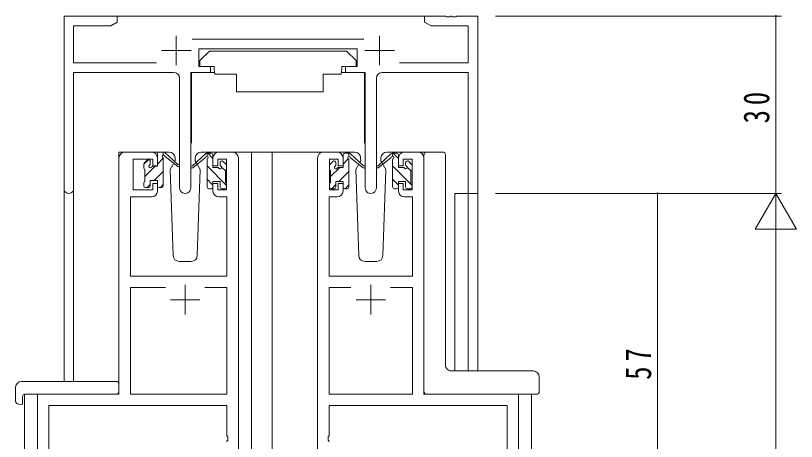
# Model space of a CAD drawing. Units: millimetres, scale not verified. Extents: x -567 to 567, y -403 to 403.
# Drawn here: x -442.7 to -310.6, y 92 to 164.1 of the extents above; entities that cross this region are included whole.
import ezdxf

# ---------------------------------------------------------------- set-up
doc = ezdxf.new("R2010")
doc.units = ezdxf.units.MM
doc.header["$LTSCALE"] = 2
for name, color, linetype, lineweight in [('0-3_YKK_11', 7, 'Continuous', 18), ('0-4_YKK_12', 2, 'Continuous', 18), ('0-5_YKK_13', 4, 'Continuous', 18), ('0-6_YKK_D', 6, 'Continuous', 18)]:
    doc.layers.add(name, color=color, linetype=linetype, lineweight=lineweight)
doc.styles.add('ＭＳ ゴシック', font='')
doc.styles.get('ＭＳ ゴシック').set_extended_font_data('MS Gothic')

msp = doc.modelspace()

# ---------------------------------------------------------------- linework, layer by layer
at = {"layer": '0-3_YKK_11'}
for p, q in [((-425.538, 164.018), (-434.538, 164.018)), ((-434.538, 164.018), (-434.538, 134.833)), ((-425.538, 163.018), (-425.538, 164.018)), ((-369.997, 164.018), (-373.538, 164.018)), ((-369.813, 163.898), (-369.997, 164.018)), ((-369.264, 163.898), (-369.813, 163.898)), ((-369.08, 164.018), (-369.264, 163.898)), ((-368.997, 164.018), (-369.08, 164.018)), ((-368.813, 163.898), (-368.997, 164.018)), ((-368.264, 163.898), (-368.813, 163.898)), ((-368.08, 164.018), (-368.264, 163.898)), ((-364.538, 164.018), (-368.08, 164.018)), ((-364.538, 134.018), (-364.538, 164.018)), ((-426.63, 162.388), (-425.538, 163.018)), ((-432.908, 162.388), (-426.63, 162.388)), ((-432.908, 156.148), (-432.908, 162.388)), ((-372.447, 162.388), (-366.168, 162.388)), ((-366.168, 162.388), (-366.168, 156.148)), ((-415.538, 160.718), (-415.538, 155.718)), ((-383.836, 160.148), (-412.846, 160.148)), ((-381.138, 160.718), (-381.138, 155.718)), ((-411.738, 158.518), (-384.938, 158.518)), ((-411.738, 155.518), (-411.738, 158.518)), ((-384.938, 158.518), (-384.938, 155.518)), ((-418.038, 158.218), (-413.038, 158.218)), ((-383.638, 158.218), (-378.638, 158.218)), ((-418.889, 156.148), (-432.908, 156.148)), ((-366.168, 156.148), (-377.788, 156.148)), ((-409.738, 155.518), (-411.738, 155.518)), ((-409.738, 154.518), (-409.738, 155.518)), ((-386.938, 155.518), (-386.938, 154.518)), ((-384.938, 155.518), (-386.938, 155.518)), ((-432.908, 154.518), (-415.988, 154.518)), ((-432.908, 134.833), (-432.908, 154.518)), ((-414.988, 153.518), (-414.988, 134.968)), ((-413.088, 154.518), (-409.738, 154.518)), ((-413.088, 134.968), (-413.088, 154.518)), ((-386.938, 154.518), (-383.588, 154.518)), ((-383.588, 154.518), (-383.588, 134.968)), ((-381.688, 134.968), (-381.688, 153.518)), ((-380.688, 154.518), (-366.168, 154.518)), ((-366.168, 154.518), (-366.168, 134.018)), ((-425.238, 100.018), (-425.238, 140.018)), ((-424.238, 141.018), (-419.738, 141.018)), ((-418.738, 140.018), (-418.738, 138.718)), ((-409.338, 138.718), (-409.338, 140.018)), ((-408.338, 141.018), (-406.038, 141.018)), ((-405.038, 140.018), (-405.038, 77.018)), ((-391.638, 77.018), (-391.638, 140.018)), ((-390.638, 141.018), (-388.338, 141.018)), ((-387.338, 140.018), (-387.338, 138.718)), ((-377.938, 138.718), (-377.938, 140.018)), ((-376.938, 141.018), (-374.638, 141.018)), ((-373.638, 140.018), (-373.638, 100.018)), ((-419.538, 139.818), (-422.838, 139.818)), ((-422.838, 139.818), (-422.838, 134.618)), ((-419.538, 138.718), (-419.538, 139.818)), ((-418.738, 138.718), (-419.538, 138.718)), ((-408.538, 138.718), (-409.338, 138.718)), ((-408.538, 139.818), (-408.538, 138.718)), ((-407.038, 139.818), (-408.538, 139.818)), ((-407.038, 134.618), (-407.038, 139.818)), ((-388.138, 139.818), (-389.638, 139.818)), ((-389.638, 139.818), (-389.638, 134.618)), ((-388.138, 138.718), (-388.138, 139.818)), ((-387.338, 138.718), (-388.138, 138.718)), ((-377.138, 138.718), (-377.938, 138.718)), ((-377.138, 139.818), (-377.138, 138.718)), ((-375.638, 139.818), (-377.138, 139.818)), ((-375.638, 134.618), (-375.638, 139.818)), ((-419.538, 135.718), (-418.738, 135.718)), ((-419.538, 134.618), (-419.538, 135.718)), ((-418.738, 135.718), (-418.738, 134.418)), ((-409.338, 135.718), (-408.538, 135.718)), ((-409.338, 134.418), (-409.338, 135.718)), ((-408.538, 135.718), (-408.538, 134.618)), ((-388.138, 135.718), (-387.338, 135.718)), ((-388.138, 134.618), (-388.138, 135.718)), ((-387.338, 135.718), (-387.338, 134.418)), ((-377.938, 135.718), (-377.138, 135.718)), ((-377.938, 134.418), (-377.938, 135.718)), ((-377.138, 135.718), (-377.138, 134.618)), ((-419.738, 133.418), (-423.308, 133.418)), ((-423.308, 133.418), (-423.308, 120.018)), ((-422.838, 134.618), (-419.538, 134.618)), ((-408.538, 134.618), (-407.038, 134.618)), ((-406.968, 133.418), (-408.338, 133.418)), ((-406.968, 120.018), (-406.968, 133.418)), ((-388.338, 133.418), (-389.708, 133.418)), ((-389.708, 133.418), (-389.708, 120.018)), ((-389.638, 134.618), (-388.138, 134.618)), ((-377.138, 134.618), (-375.638, 134.618)), ((-375.568, 133.418), (-376.938, 133.418)), ((-375.568, 120.018), (-375.568, 133.418)), ((-366.168, 134.018), (-364.538, 134.018)), ((-423.308, 120.018), (-406.968, 120.018)), ((-389.708, 120.018), (-375.568, 120.018)), ((-423.308, 118.088), (-417.389, 118.088)), ((-423.308, 100.018), (-423.308, 118.088)), ((-414.038, 118.518), (-414.038, 113.518)), ((-410.688, 118.088), (-406.968, 118.088)), ((-410.688, 118.088), (-406.968, 118.088)), ((-406.968, 118.088), (-406.968, 100.018)), ((-389.708, 118.088), (-385.989, 118.088)), ((-389.708, 100.018), (-389.708, 118.088)), ((-382.638, 118.518), (-382.638, 113.518)), ((-379.288, 118.088), (-375.568, 118.088)), ((-379.288, 118.088), (-375.568, 118.088)), ((-375.568, 118.088), (-375.568, 100.018)), ((-416.538, 116.018), (-411.538, 116.018)), ((-385.138, 116.018), (-380.138, 116.018)), ((-439.038, 100.018), (-425.238, 100.018)), ((-439.038, 77.018), (-439.038, 100.018)), ((-406.968, 100.018), (-423.308, 100.018)), ((-375.568, 100.018), (-389.708, 100.018)), ((-373.638, 100.018), (-357.638, 100.018)), ((-357.638, 100.018), (-357.638, 77.018)), ((-406.968, 98.088), (-437.108, 98.088)), ((-437.108, 98.088), (-437.108, 84.749)), ((-406.968, 92.976), (-406.968, 98.088)), ((-359.568, 98.088), (-389.708, 98.088)), ((-389.708, 98.088), (-389.708, 92.976)), ((-359.568, 84.749), (-359.568, 98.088)), ((-406.848, 92.793), (-406.968, 92.976)), ((-406.848, 92.243), (-406.848, 92.793)), ((-389.708, 92.976), (-389.828, 92.793)), ((-389.828, 92.793), (-389.828, 92.243)), ((-406.968, 92.059), (-406.848, 92.243)), ((-406.968, 91.976), (-406.968, 92.059)), ((-389.828, 92.243), (-389.708, 92.059)), ((-389.708, 92.059), (-389.708, 91.976))]:
    msp.add_line(p, q, dxfattribs=at)
msp.add_lwpolyline([(-373.538, 164.018), (-373.538, 163.018), (-372.447, 162.388)], dxfattribs=at)
for centre, radius, start, end in [((-415.988, 153.518), 1, 0.00001, 89.99999), ((-380.688, 153.518), 1, 90.00001, 179.99999), ((-424.238, 140.018), 1, 90.00001, 179.99999), ((-419.738, 140.018), 1, 0.00001, 89.99999), ((-408.338, 140.018), 1, 90.00001, 179.99999), ((-406.038, 140.018), 1, 0.00001, 89.99999), ((-390.638, 140.018), 1, 90.00001, 179.99999), ((-388.338, 140.018), 1, 0.00001, 89.99999), ((-376.938, 140.018), 1, 90.00001, 179.99999), ((-374.638, 140.018), 1, 0.00001, 89.99999), ((-433.723, 134.833), 0.815, 179.99999, 0.00001), ((-414.038, 134.968), 0.95, 179.99999, 0.00001), ((-382.638, 134.968), 0.95, 179.99999, 0.00001), ((-419.738, 134.418), 1, 270.00001, 359.99999), ((-408.338, 134.418), 1, 180.00001, 269.99999), ((-388.338, 134.418), 1, 270.00001, 359.99999), ((-376.938, 134.418), 1, 180.00001, 269.99999)]:
    msp.add_arc(centre, radius, start, end, dxfattribs=at)
at = {"layer": '0-4_YKK_12'}
for p, q in [((-426.038, 164.018), (-373.038, 164.018)), ((-422.038, 141.018), (-425.238, 141.018)), ((-425.238, 100.318), (-425.238, 141.018)), ((-407.188, 141.018), (-400.438, 141.018)), ((-402.838, 141.018), (-402.838, -38.482)), ((-400.438, 141.018), (-390.638, 141.018)), ((-399.338, 141.018), (-399.338, -38.482)), ((-374.638, 141.018), (-373.191, 141.018)), ((-434.538, 134.833), (-434.538, 102.205)), ((-432.908, 134.833), (-432.908, 102.205)), ((-364.538, 134.018), (-368.438, 134.018)), ((-368.438, 134.018), (-368.438, 103.964)), ((-366.168, 134.018), (-366.168, 103.964)), ((-364.538, 134.018), (-364.538, 103.964)), ((-438.738, 100.018), (-441.238, 100.018)), ((-441.238, 100.018), (-441.238, -38.482)), ((-357.938, 100.018), (-355.438, 100.018)), ((-355.438, 100.018), (-355.438, -38.482))]:
    msp.add_line(p, q, dxfattribs=at)
at = {"layer": '0-5_YKK_13'}
for p, q in [((-409.936, 158.118), (-411.536, 156.518)), ((-409.936, 158.118), (-386.736, 158.118)), ((-386.736, 158.118), (-385.136, 156.518)), ((-385.136, 156.518), (-385.136, 155.518)), ((-409.136, 155.518), (-409.136, 155.018)), ((-409.136, 155.018), (-408.995, 154.218)), ((-387.536, 155.018), (-387.677, 154.218)), ((-387.536, 155.518), (-387.536, 155.018)), ((-387.536, 155.518), (-385.136, 155.518)), ((-412.986, 154.218), (-412.986, 142.518)), ((-412.686, 154.518), (-409.048, 154.518)), ((-408.995, 154.218), (-405.336, 154.218)), ((-405.336, 154.218), (-405.336, 151.218)), ((-390.677, 154.218), (-387.677, 154.218)), ((-390.677, 154.218), (-390.677, 151.218)), ((-383.991, 154.517), (-387.629, 154.517)), ((-383.691, 154.217), (-383.692, 142.518)), ((-405.336, 151.218), (-390.677, 151.218)), ((-416.752, 141.018), (-419.738, 141.018)), ((-418.738, 138.618), (-418.738, 140.718)), ((-418.438, 141.018), (-417.647, 141.018)), ((-417.738, 140.518), (-417.738, 141.018)), ((-417.454, 140.947), (-415.272, 138.899)), ((-415.304, 138.555), (-417.444, 140.251)), ((-415.752, 140.053), (-415.734, 139.518)), ((-410.623, 140.747), (-412.805, 138.699)), ((-412.773, 138.354), (-410.633, 140.051)), ((-412.343, 139.518), (-412.325, 140.053)), ((-408.338, 141.018), (-411.325, 141.018)), ((-409.639, 140.818), (-410.43, 140.818)), ((-410.339, 140.318), (-410.339, 140.818)), ((-410.228, 140.818), (-409.339, 139.929)), ((-409.339, 138.418), (-409.339, 140.518)), ((-385.352, 141.018), (-388.338, 141.018)), ((-387.338, 138.418), (-387.338, 140.518)), ((-387.038, 140.818), (-386.247, 140.818)), ((-386.338, 140.318), (-386.338, 140.818)), ((-386.054, 140.747), (-383.872, 138.699)), ((-383.904, 138.354), (-386.044, 140.051)), ((-384.352, 140.053), (-384.334, 139.518)), ((-379.223, 140.747), (-381.405, 138.699)), ((-381.373, 138.354), (-379.233, 140.051)), ((-380.943, 139.518), (-380.925, 140.053)), ((-376.938, 141.018), (-379.925, 141.018)), ((-378.239, 140.818), (-379.03, 140.818)), ((-378.939, 140.318), (-378.939, 140.818)), ((-378.828, 140.818), (-377.939, 139.929)), ((-377.939, 138.418), (-377.939, 140.518)), ((-373.635, 140.6), (-373.638, 140.518)), ((-373.638, 140.518), (-373.638, 100.518)), ((-373.625, 140.679), (-373.635, 140.6)), ((-373.609, 140.755), (-373.625, 140.679)), ((-373.586, 140.824), (-373.609, 140.755)), ((-373.524, 140.89), (-373.586, 140.824)), ((-373.451, 140.945), (-373.524, 140.89)), ((-373.369, 140.985), (-373.451, 140.945)), ((-373.281, 141.009), (-373.369, 140.985)), ((-373.191, 141.018), (-373.281, 141.009)), ((-373.191, 141.018), (-370.492, 141.018)), ((-369.992, 104.958), (-369.992, 140.518)), ((-421.038, 138.318), (-421.038, 138.918)), ((-421.036, 138.946), (-420.267, 139.716)), ((-420.95, 139.13), (-420.45, 139.63)), ((-419.938, 139.418), (-419.938, 139.079)), ((-418.738, 139), (-417.747, 139.991)), ((-417.738, 135.318), (-417.738, 139.918)), ((-416.06, 138.953), (-416.581, 138.05)), ((-415.734, 139.518), (-415.803, 139.398)), ((-412.199, 139.268), (-412.343, 139.518)), ((-411.496, 138.05), (-412.343, 139.518)), ((-410.339, 135.118), (-410.339, 139.718)), ((-408.139, 139.218), (-408.139, 138.879)), ((-407.127, 138.93), (-407.627, 139.43)), ((-407.039, 138.118), (-407.039, 138.718)), ((-389.638, 138.118), (-389.638, 138.718)), ((-389.55, 138.93), (-389.05, 139.43)), ((-388.538, 139.218), (-388.538, 138.879)), ((-387.338, 138.969), (-386.403, 139.904)), ((-386.338, 135.118), (-386.338, 139.718)), ((-384.66, 138.953), (-385.181, 138.05)), ((-384.334, 139.518), (-384.478, 139.268)), ((-380.799, 139.268), (-380.943, 139.518)), ((-380.096, 138.05), (-380.943, 139.518)), ((-378.939, 135.118), (-378.939, 139.718)), ((-376.739, 139.218), (-376.739, 138.879)), ((-375.727, 138.93), (-376.227, 139.43)), ((-375.639, 138.118), (-375.639, 138.718)), ((-420.838, 136.9), (-419.12, 138.618)), ((-420.838, 136.018), (-420.838, 138.118)), ((-419.477, 138.618), (-418.738, 138.618)), ((-419.275, 136.218), (-417.738, 137.755)), ((-416.581, 138.05), (-416.072, 123.483)), ((-412.005, 123.483), (-411.496, 138.05)), ((-410.339, 138.683), (-407.039, 135.383)), ((-408.6, 138.418), (-409.339, 138.418)), ((-407.899, 138.489), (-407.239, 137.829)), ((-407.239, 135.818), (-407.239, 137.918)), ((-389.438, 136.869), (-387.889, 138.418)), ((-389.438, 135.818), (-389.438, 137.918)), ((-388.077, 138.418), (-387.338, 138.418)), ((-388.044, 136.018), (-386.338, 137.724)), ((-385.181, 138.05), (-384.672, 123.483)), ((-380.605, 123.483), (-380.096, 138.05)), ((-378.939, 138.683), (-375.639, 135.383)), ((-377.2, 138.418), (-377.939, 138.418)), ((-376.499, 138.489), (-375.839, 137.829)), ((-375.839, 135.818), (-375.839, 137.918)), ((-419.938, 136.218), (-418.738, 136.218)), ((-419.938, 136.218), (-419.938, 135.318)), ((-418.738, 136.218), (-418.738, 135.318)), ((-410.339, 136.438), (-409.339, 135.438)), ((-378.939, 136.438), (-377.939, 135.438)), ((-421.038, 135.318), (-421.038, 135.818)), ((-420.238, 135.018), (-420.738, 135.018)), ((-420.475, 135.018), (-419.938, 135.555)), ((-418.038, 135.018), (-418.438, 135.018)), ((-418.23, 135.018), (-417.738, 135.51)), ((-410.039, 134.818), (-409.639, 134.818)), ((-408.139, 136.018), (-409.339, 136.018)), ((-409.339, 136.018), (-409.339, 135.118)), ((-408.139, 136.018), (-408.139, 135.118)), ((-407.839, 134.818), (-407.339, 134.818)), ((-407.039, 135.118), (-407.039, 135.618)), ((-389.638, 135.118), (-389.638, 135.618)), ((-388.838, 134.818), (-389.338, 134.818)), ((-389.244, 134.818), (-388.538, 135.524)), ((-388.538, 136.018), (-387.338, 136.018)), ((-388.538, 136.018), (-388.538, 135.118)), ((-387.338, 136.018), (-387.338, 135.118)), ((-386.638, 134.818), (-387.038, 134.818)), ((-386.999, 134.818), (-386.338, 135.479)), ((-378.639, 134.818), (-378.239, 134.818)), ((-376.739, 136.018), (-377.939, 136.018)), ((-377.939, 136.018), (-377.939, 135.118)), ((-376.739, 136.018), (-376.739, 135.118)), ((-376.439, 134.818), (-375.939, 134.818)), ((-375.639, 135.118), (-375.639, 135.618)), ((-415.073, 122.518), (-413.004, 122.518)), ((-383.673, 122.518), (-381.604, 122.518)), ((-369.994, 104.961), (-369.995, 104.958)), ((-355.138, 103.964), (-368.995, 103.964)), ((-441.726, 102.205), (-425.738, 102.205)), ((-354.138, 102.964), (-354.138, 101.837)), ((-354.138, 101.837), (-354.138, 100.518)), ((-442.726, 101.205), (-442.726, 98.83)), ((-425.238, 101.205), (-425.238, 101.705)), ((-425.238, 100.518), (-425.238, 101.205)), ((-373.638, 100.518), (-373.629, 100.42)), ((-373.629, 100.42), (-373.6, 100.326)), ((-441.538, 99.718), (-441.538, 98.826)), ((-441.238, 100.018), (-425.738, 100.018)), ((-373.6, 100.326), (-373.554, 100.24)), ((-373.554, 100.24), (-373.492, 100.164)), ((-373.492, 100.164), (-373.416, 100.102)), ((-373.416, 100.102), (-373.33, 100.056)), ((-373.33, 100.056), (-373.236, 100.027)), ((-373.236, 100.027), (-373.138, 100.018)), ((-373.009, 100.018), (-373.138, 100.018)), ((-355.138, 100.018), (-373.009, 100.018)), ((-354.638, 100.018), (-355.138, 100.018)), ((-441.726, 98.326), (-441.538, 98.326)), ((-441.538, 98.326), (-441.538, 98.826))]:
    msp.add_line(p, q, dxfattribs=at)
msp.add_lwpolyline([(-411.536, 156.518), (-411.536, 155.518), (-409.136, 155.518)], dxfattribs=at)
for centre, radius, start, end in [((-412.686, 154.218), 0.3, 90, 180), ((-383.991, 154.217), 0.3, 359.99647, 89.99647), ((-418.438, 140.718), 0.3, 90, 180), ((-417.738, 140.318), 0.2, 20.88332, 233.1301), ((-418.038, 139.918), 0.3, 0, 53.1301), ((-417.647, 140.718), 0.3, 49.89741, 90), ((-417.271, 140.496), 0.3, 200.88332, 234.62002), ((-416.752, 140.018), 1, 2, 90), ((-411.325, 140.018), 1, 90, 178), ((-410.806, 140.296), 0.3, 305.37998, 339.11668), ((-410.43, 140.518), 0.3, 90, 130.10259), ((-410.339, 140.118), 0.2, 306.8699, 159.11668), ((-409.639, 140.518), 0.3, 0, 90), ((-387.038, 140.518), 0.3, 90, 180), ((-386.338, 140.118), 0.2, 20.88332, 233.1301), ((-386.247, 140.518), 0.3, 49.89741, 90), ((-385.871, 140.296), 0.3, 200.88332, 234.62002), ((-385.352, 140.018), 1, 2, 90), ((-379.925, 140.018), 1, 90, 178), ((-379.406, 140.296), 0.3, 305.37998, 339.11668), ((-379.03, 140.518), 0.3, 90, 130.10259), ((-378.939, 140.118), 0.2, 306.8699, 159.11668), ((-378.239, 140.518), 0.3, 0, 90), ((-370.492, 140.518), 0.5, 0, 90), ((-420.738, 138.918), 0.3, 135, 180), ((-420.238, 139.418), 0.3, 0, 135), ((-419.938, 138.618), 0.25, 123.05573, 326.94427), ((-420.238, 139.079), 0.3, 303.05573, 0), ((-415.188, 138.718), 0.2, 234.62002, 114.62002), ((-412.888, 138.518), 0.2, 65.37998, 305.37998), ((-410.039, 139.718), 0.3, 126.8699, 180), ((-407.839, 139.218), 0.3, 45, 180), ((-407.839, 138.879), 0.3, 180, 236.94427), ((-407.339, 138.718), 0.3, 0, 45), ((-389.338, 138.718), 0.3, 135, 180), ((-388.838, 139.218), 0.3, 0, 135), ((-388.838, 138.879), 0.3, 303.05573, 0), ((-386.638, 139.718), 0.3, 0, 53.1301), ((-383.788, 138.518), 0.2, 234.62002, 114.62002), ((-381.488, 138.518), 0.2, 65.37998, 305.37998), ((-378.639, 139.718), 0.3, 126.8699, 180), ((-376.439, 139.218), 0.3, 45, 180), ((-376.439, 138.879), 0.3, 180, 236.94427), ((-375.939, 138.718), 0.3, 0, 45), ((-420.838, 138.318), 0.2, 180, 270), ((-419.477, 138.318), 0.3, 90, 146.94427), ((-408.6, 138.118), 0.3, 33.05573, 90), ((-408.139, 138.418), 0.25, 213.05573, 56.94427), ((-407.239, 138.118), 0.2, 270, 0), ((-389.438, 138.118), 0.2, 180, 270), ((-388.538, 138.418), 0.25, 123.05573, 326.94427), ((-388.077, 138.118), 0.3, 90, 146.94427), ((-377.2, 138.118), 0.3, 33.05573, 90), ((-376.739, 138.418), 0.25, 213.05573, 56.94427), ((-375.839, 138.118), 0.2, 270, 0), ((-420.838, 135.818), 0.2, 90, 180), ((-420.738, 135.318), 0.3, 180, 270), ((-420.238, 135.318), 0.3, 270, 0), ((-418.438, 135.318), 0.3, 180, 270), ((-418.038, 135.318), 0.3, 270, 0), ((-410.039, 135.118), 0.3, 180, 270), ((-409.639, 135.118), 0.3, 270, 0), ((-407.839, 135.118), 0.3, 180, 270), ((-407.339, 135.118), 0.3, 270, 0), ((-407.239, 135.618), 0.2, 0, 90), ((-389.438, 135.618), 0.2, 90, 180), ((-389.338, 135.118), 0.3, 180, 270), ((-388.838, 135.118), 0.3, 270, 0), ((-387.038, 135.118), 0.3, 180, 270), ((-386.638, 135.118), 0.3, 270, 0), ((-378.639, 135.118), 0.3, 180, 270), ((-378.239, 135.118), 0.3, 270, 0), ((-376.439, 135.118), 0.3, 180, 270), ((-375.939, 135.118), 0.3, 270, 0), ((-375.839, 135.618), 0.2, 0, 90), ((-415.073, 123.518), 1, 182, 270), ((-413.004, 123.518), 1, 270, 358), ((-383.673, 123.518), 1, 182, 270), ((-381.604, 123.518), 1, 270, 358), ((-369.098, 104.927), 0.893, 177.97871, 225.66871), ((-369.028, 104.874), 0.907, 220.1878, 272.12417), ((-355.138, 102.964), 1, 0, 90), ((-441.726, 101.205), 1, 90.00506, 180), ((-425.738, 101.705), 0.5, 0, 90.0011), ((-425.738, 100.518), 0.5, 270, 0), ((-354.638, 100.518), 0.5, 270, 0), ((-441.238, 99.718), 0.3, 90, 180), ((-442.262, 98.814), 0.462, 177.95347, 223.0495), ((-441.956, 99.456), 1.153, 236.12301, 281.50529)]:
    msp.add_arc(centre, radius, start, end, dxfattribs=at)
at = {"layer": '0-6_YKK_D'}
for p, q in [((-361.538, 164.018), (-313.138, 164.018)), ((-314.138, 134.018), (-314.138, 164.018)), ((-361.538, 134.018), (-313.138, 134.018)), ((-361.538, 134.018), (-313.138, 134.018)), ((-351.138, 134.018), (-333.138, 134.018)), ((-334.138, 77.018), (-334.138, 134.018)), ((-314.138, 134.018), (-317.638, 127.955)), ((-314.138, 134.018), (-310.638, 127.955)), ((-314.138, 134.018), (-314.138, 121.893)), ((-317.638, 127.955), (-310.638, 127.955)), ((-314.138, 127.018), (-314.138, -208.982))]:
    msp.add_line(p, q, dxfattribs=at)
for centre, start, end in [((-314.138, 164.018), 90, 270), ((-314.138, 164.018), 270, 90), ((-334.138, 134.018), 90, 270), ((-334.138, 134.018), 270, 90)]:
    msp.add_arc(centre, 0.106, start, end, dxfattribs=at)

# ---------------------------------------------------------------- texts
at = {"layer": '0-6_YKK_D', "color": 7, "char_height": 4.399, "attachment_point": 7, "rotation": 90, "style": 'ＭＳ ゴシック'}
for s, insert in [('\\T1.37;\\W0.75;30', (-315.138, 145.887)), ('\\T1.37;\\W0.75;57', (-335.138, 102.472))]:
    msp.add_mtext(s, dxfattribs=dict(at, insert=insert))

doc.saveas('drawing.dxf')
